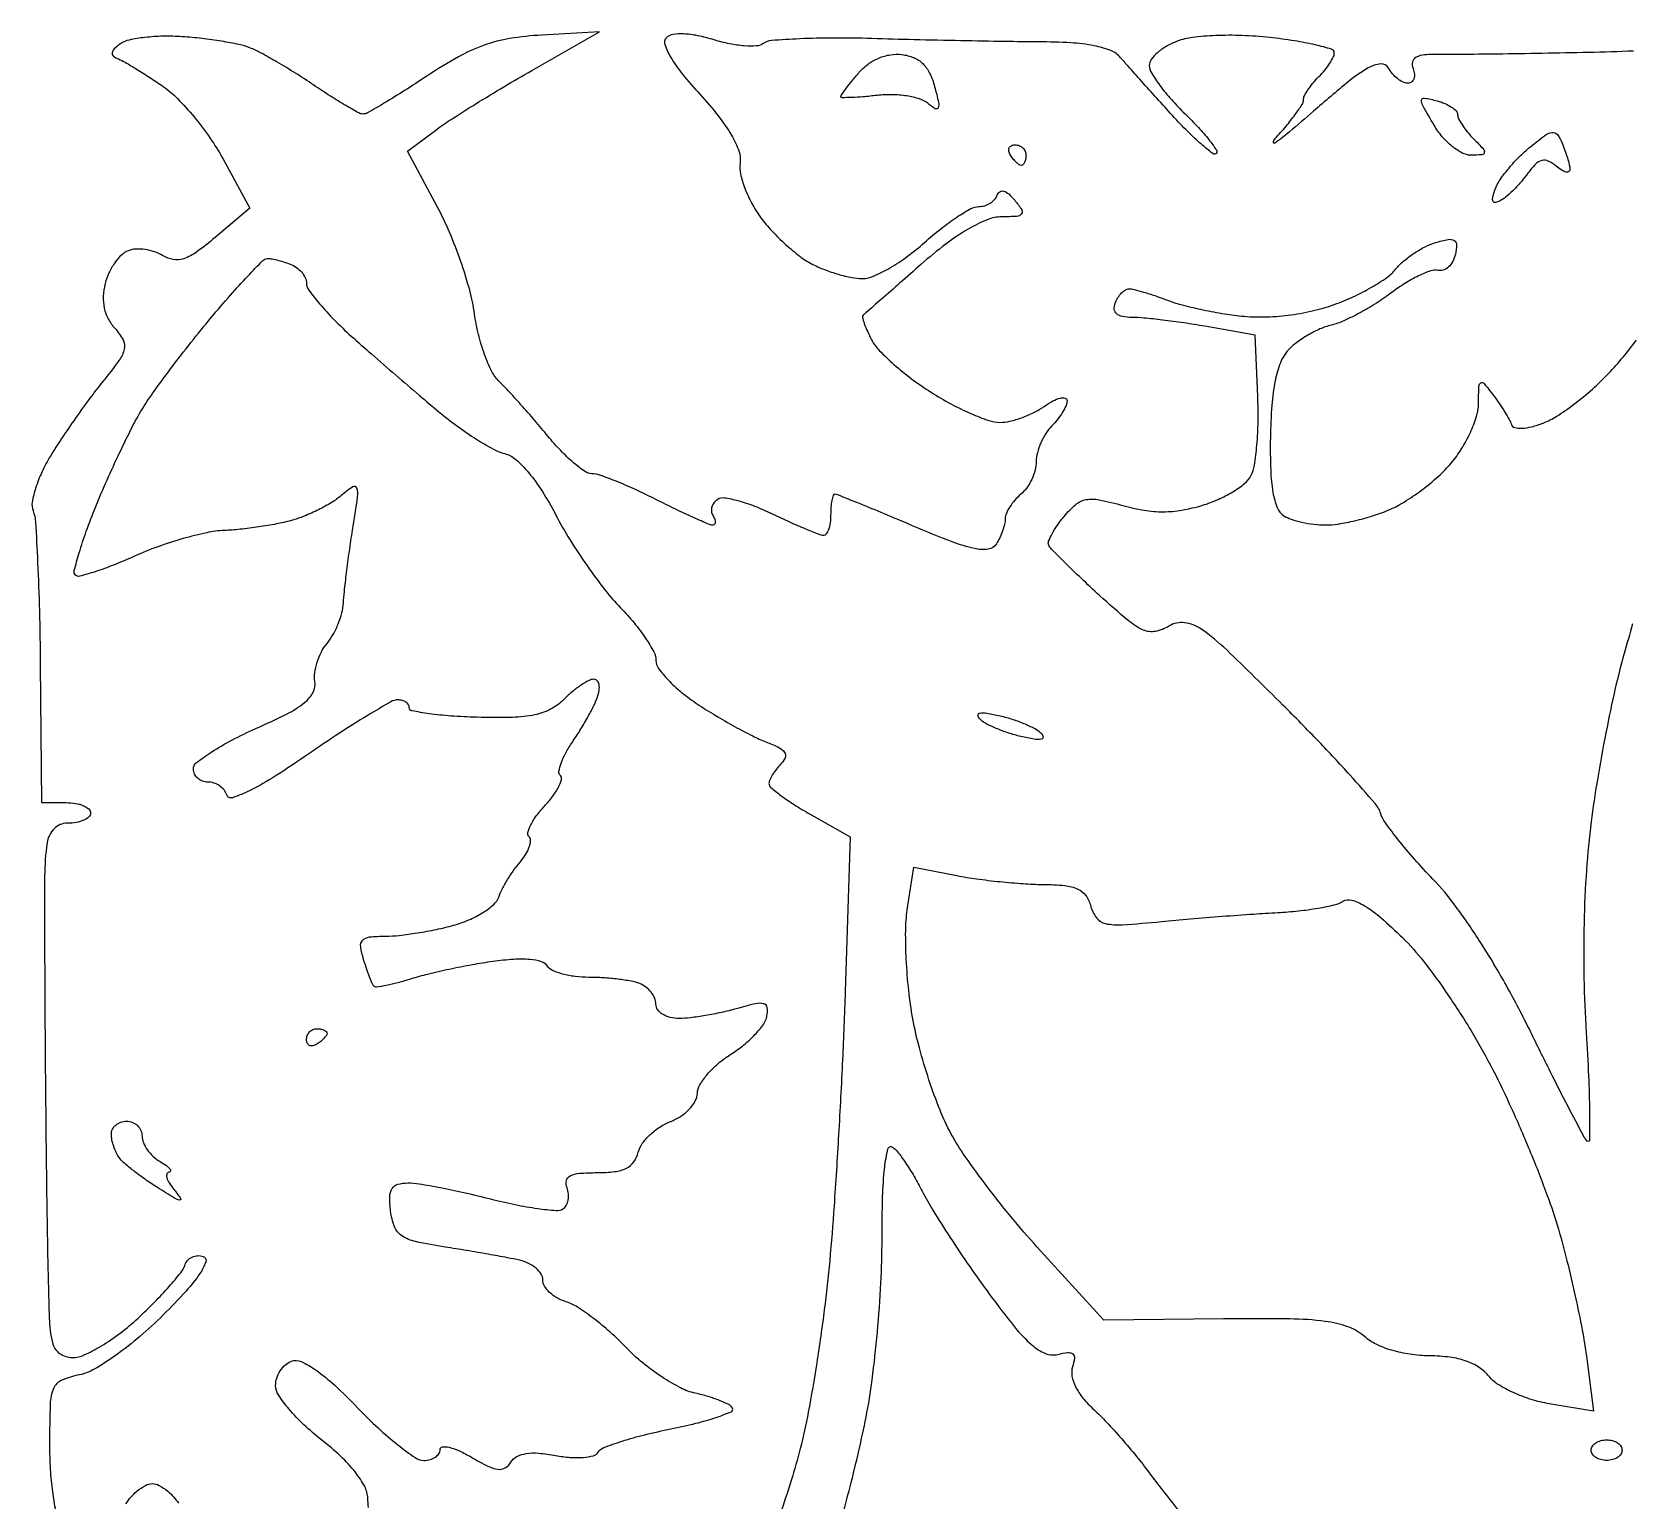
# Model space of a CAD drawing. Extents: x 0 to 102, y 0 to 135.
# Drawn here: x 57.89 to 71.05, y 102.21 to 114.29 of the extents above; entities that cross this region are included whole.
import ezdxf

# ---------------------------------------------------------------- set-up
doc = ezdxf.new("R2010")
doc.units = 0
doc.header["$MEASUREMENT"] = 0

msp = doc.modelspace()

# ---------------------------------------------------------------- linework, layer by layer
for points in [[(71.073312, 114.136695, -0.006631), (70.705186, 114.124168, -0.000928), (70.320732, 114.116902, -0.001062), (69.953224, 114.111419, -0.000957), (69.64142, 114.108027, -0.006069), (69.482849, 114.10853, 0.02164), (69.353977, 114.104925, 0.10254), (69.283298, 114.084937, 0.224402), (69.254854, 114.047469, 0.144558), (69.259251, 113.992131, -0.065434), (69.270327, 113.946017, -0.112765), (69.265641, 113.907006, -0.152046), (69.246294, 113.881338, -0.157051), (69.216055, 113.8716, -0.11263), (69.17675, 113.880567, -0.053708), (69.132467, 113.908081, -0.049358), (69.090326, 113.948286, -0.050058), (69.057106, 113.995792, 0.295174), (68.992865, 114.029773, 0.108903), (68.890507, 113.99761, 0.041773), (68.725586, 113.883591, 0.00745), (68.439552, 113.641052, -0.004434), (68.241263, 113.470848, -0.020042), (68.120831, 113.377307, -0.663039), (68.109174, 113.384464, -0.148951), (68.12415, 113.415739, 0.011814), (68.213259, 113.51761, 0.016038), (68.288459, 113.613911, 0.01294), (68.345553, 113.696472, 0.145805), (68.3568, 113.734222, -0.119286), (68.364814, 113.767337, -0.02743), (68.394077, 113.817309, -0.026834), (68.435125, 113.872642, -0.023378), (68.4837, 113.925986, 0.024708), (68.532273, 113.979612, 0.027776), (68.573323, 114.03579, 0.028657), (68.602459, 114.086888, 0.11574), (68.6106, 114.121587, 0.332123), (68.588538, 114.151137, 0.014032), (68.454388, 114.186836, 0.019356), (68.282673, 114.220452, 0.011982), (68.078816, 114.247238, 0.017131), (67.850898, 114.263774, 0.019504), (67.632071, 114.263591, 0.020745), (67.443916, 114.248255, 0.060201), (67.317416, 114.216888, 0.039918), (67.229549, 114.175187, 0.048267), (67.15525, 114.122215, 0.055493), (67.103956, 114.066499, 0.159642), (67.0878, 114.01719, 0.138445), (67.104801, 113.956968, 0.021779), (67.174407, 113.853865, 0.022781), (67.269744, 113.736677, 0.018133), (67.382633, 113.619028, -0.012701), (67.492842, 113.506642, -0.020976), (67.579324, 113.405674, -0.016335), (67.64079, 113.322016, -0.361177), (67.6382, 113.294, -0.378817), (67.610005, 113.292273, -0.012747), (67.516757, 113.369007, -0.018319), (67.40506, 113.473205, -0.011002), (67.279917, 113.604481, -0.001061), (67.149804, 113.747736, -0.001121), (67.022657, 113.88896, -0.001069), (66.913595, 114.011168, -0.005093), (66.852119, 114.081787, 0.122551), (66.770268, 114.140321, 0.046787), (66.63476, 114.179788, 0.033241), (66.442206, 114.203681, 0.013133), (66.175319, 114.211884, -0.002652), (65.901146, 114.214563, -0.001164), (65.538069, 114.220881, -0.001152), (65.152854, 114.22937, -0.001544), (64.8036, 114.23895, 0.007951), (64.489179, 114.243543, 0.01129), (64.209646, 114.236869, 0.007512), (63.978036, 114.222614, 0.140511), (63.910227, 114.197423, -0.146772), (63.855725, 114.177934, -0.031777), (63.754581, 114.179104, -0.030574), (63.633181, 114.195746, -0.02511), (63.506292, 114.227819, 0.022964), (63.370043, 114.262879, 0.040523), (63.254852, 114.277347, 0.050963), (63.165831, 114.272187, 0.157704), (63.112876, 114.245116, 0.290551), (63.100341, 114.189024, 0.047655), (63.15005, 114.083684, 0.035824), (63.245912, 113.94587, 0.016122), (63.389912, 113.778883, -0.018601), (63.542222, 113.600479, -0.035593), (63.648246, 113.444941, -0.04534), (63.709473, 113.313706, -0.12384), (63.719571, 113.212551, 0.092763), (63.722895, 113.125242, 0.035058), (63.75833, 113.007849, 0.033243), (63.815826, 112.88238, 0.034613), (63.888771, 112.767405, 0.02892), (63.98041, 112.656907, 0.021043), (64.094111, 112.544761, 0.021375), (64.211392, 112.447234, 0.043004), (64.312949, 112.382854, 0.028107), (64.413915, 112.337421, 0.021682), (64.528428, 112.299055, 0.02213), (64.638856, 112.272537, 0.047892), (64.725695, 112.2642, 0.103252), (64.818239, 112.283517, 0.028192), (64.952131, 112.351179, 0.027249), (65.098731, 112.44697, 0.02537), (65.23774, 112.5603, -0.016717), (65.371992, 112.673673, -0.020793), (65.504346, 112.769421, -0.01958), (65.61982, 112.839511, -0.127276), (65.685094, 112.8564, 0.072697), (65.733155, 112.863425, 0.06666), (65.778758, 112.883976, 0.070366), (65.815086, 112.914391, 0.103245), (65.835992, 112.950277, -0.167601), (65.857502, 112.978345, -0.220982), (65.888974, 112.983097, -0.112982), (65.930657, 112.959773, -0.035745), (65.980301, 112.907977, -0.027369), (66.037678, 112.83059, -0.321649), (66.036293, 112.795186, -0.216055), (65.998661, 112.775417, -0.014537), (65.874283, 112.7718, 0.097945), (65.753284, 112.747868, 0.035549), (65.595902, 112.669579, 0.029564), (65.412505, 112.54631, 0.017466), (65.208274, 112.37918, -0.000173), (65.034946, 112.227035, -0.000263), (64.884372, 112.095096, -0.00009), (64.754194, 111.981191, -0.007049), (64.733296, 111.963425, 0.286837), (64.727218, 111.945189, 0.022336), (64.742149, 111.893588, 0.025104), (64.767434, 111.829639, 0.01617), (64.802761, 111.758168, 0.069654), (64.865889, 111.671674, 0.019847), (64.986528, 111.556657, 0.019576), (65.134553, 111.43629, 0.0196), (65.291478, 111.327922, 0.018407), (65.454188, 111.232945, 0.019825), (65.61953, 111.152686, 0.019796), (65.766079, 111.095393, 0.083465), (65.858839, 111.0798, 0.057711), (65.939803, 111.089176, 0.02912), (66.038451, 111.118486, 0.028471), (66.138079, 111.161074, 0.03755), (66.222976, 111.211497, -0.028346), (66.29518, 111.256198, -0.061578), (66.355768, 111.280023, -0.124174), (66.395061, 111.280203, -0.344842), (66.411, 111.25984, -0.103644), (66.402485, 111.219202, -0.032494), (66.373723, 111.163694, -0.030895), (66.332666, 111.104294, -0.029715), (66.2841, 111.049586, 0.055158), (66.235515, 110.988911, 0.038708), (66.194477, 110.911528, 0.039129), (66.166437, 110.830202, 0.063535), (66.1572, 110.757802, -0.065462), (66.147884, 110.686949, -0.044429), (66.119923, 110.610415, -0.044428), (66.07888, 110.540023, -0.065444), (66.0303, 110.4876, 0.039548), (65.981648, 110.440255, 0.037909), (65.940296, 110.385198, 0.040356), (65.911504, 110.330923, 0.09869), (65.902105, 110.286891, -0.055033), (65.896569, 110.242313, -0.025718), (65.880193, 110.186399, -0.025109), (65.856793, 110.128907, -0.032068), (65.829332, 110.078744, -0.223103), (65.762349, 110.036112, -0.085414), (65.649228, 110.040938, -0.039613), (65.46546, 110.096224, -0.007727), (65.144969, 110.226794, 0.001837), (64.907639, 110.326759, 0.00286), (64.702295, 110.410988, 0.000832), (64.523373, 110.482841, 0.09534), (64.498642, 110.4876, 0.323705), (64.4856, 110.478169, 0.030866), (64.475023, 110.437897, 0.030187), (64.467614, 110.383257, 0.018607), (64.4652, 110.3184, -0.032481), (64.460985, 110.253585, -0.049985), (64.448195, 110.198903, -0.064492), (64.429543, 110.161109, -0.250961), (64.40731, 110.1492, -0.093782), (64.369664, 110.156324, -0.005361), (64.259855, 110.20079, -0.008036), (64.129816, 110.257549, -0.005804), (63.986628, 110.324825, 0.020197), (63.841241, 110.388093, 0.026977), (63.704468, 110.43283, 0.026354), (63.590818, 110.456993, 0.179482), (63.535537, 110.445879, 0.087958), (63.505518, 110.419066, 0.094633), (63.487475, 110.384205, 0.100058), (63.484119, 110.346785, 0.111346), (63.495913, 110.312554, -0.045111), (63.511011, 110.28234, -0.098174), (63.51557, 110.256934, -0.176308), (63.509259, 110.240529, -0.216948), (63.49448, 110.2338, -0.103009), (63.460543, 110.240867, -0.00357), (63.33649, 110.295928, -0.006534), (63.190555, 110.364264, -0.004505), (63.027, 110.4453, 0.009679), (62.859201, 110.526287, 0.012068), (62.700199, 110.594672, 0.010379), (62.56516, 110.645698, 0.085337), (62.500588, 110.6568, -0.153355), (62.443447, 110.674748, -0.024252), (62.349167, 110.747493, -0.024985), (62.243208, 110.847323, -0.019524), (62.138226, 110.965542, 0.005354), (62.030415, 111.094104, 0.004806), (61.915966, 111.225083, 0.004822), (61.810999, 111.340641, 0.015058), (61.73733, 111.415533, -0.086618), (61.67668, 111.497938, -0.027899), (61.616562, 111.637831, -0.026877), (61.565857, 111.80388, -0.027107), (61.53343, 111.973941, 0.033203), (61.494236, 112.166694, 0.016722), (61.420761, 112.403862, 0.016529), (61.328128, 112.644893, 0.023539), (61.228979, 112.851705), (60.980858, 113.312311), (61.21558, 113.486205, -0.016009), (61.342142, 113.573837, -0.004534), (61.544588, 113.70204, -0.004563), (61.776035, 113.842774, -0.00481), (62.006001, 113.976768), (62.5617, 114.293436), (62.086737, 114.267569, 0.026597), (61.825051, 114.239305, 0.045675), (61.612769, 114.184635, 0.041909), (61.401914, 114.088668, 0.018779), (61.1418, 113.929751, -0.005027), (60.957724, 113.810216, -0.007435), (60.793719, 113.709436, -0.003817), (60.653559, 113.627594, -0.130959), (60.616806, 113.6178, -0.127204), (60.581469, 113.626938, -0.006028), (60.474065, 113.68817, -0.00958), (60.347628, 113.765579, -0.006717), (60.208143, 113.857357, 0.008407), (60.060338, 113.953895, 0.008289), (59.90868, 114.045877, 0.008193), (59.773238, 114.122034, 0.031232), (59.6853, 114.162727, 0.040177), (59.594716, 114.189822, 0.011803), (59.452001, 114.216786, 0.011771), (59.289423, 114.239628, 0.012388), (59.128692, 114.254339, 0.021439), (58.971564, 114.258051, 0.02364), (58.819779, 114.24794, 0.02392), (58.692106, 114.227124, 0.100197), (58.621092, 114.196328, 0.03183), (58.567903, 114.153967, 0.173748), (58.550844, 114.122029, 0.266902), (58.561438, 114.095129, 0.071636), (58.602595, 114.070961, -0.033961), (58.658011, 114.043792, -0.006779), (58.752719, 113.98737, -0.007141), (58.861339, 113.918491, -0.006603), (58.97085, 113.844752, -0.0472), (59.08894, 113.745256, -0.021217), (59.224893, 113.594522, -0.020782), (59.356087, 113.421907, -0.026568), (59.461356, 113.252203), (59.6853, 112.844306), (59.399588, 112.602557, -0.018125), (59.246109, 112.48196, -0.074296), (59.141465, 112.427291, -0.123857), (59.054605, 112.419745, -0.099941), (58.966644, 112.452756, 0.058577), (58.900291, 112.484093, 0.046029), (58.822834, 112.50241, 0.04738), (58.746504, 112.505888, 0.079479), (58.683828, 112.492674, 0.100671), (58.627896, 112.457054, 0.047473), (58.571959, 112.391735, 0.044401), (58.524415, 112.309569, 0.047513), (58.493394, 112.222114, 0.050217), (58.478068, 112.117567, 0.06498), (58.48625, 112.021061, 0.067975), (58.518294, 111.933301, 0.062514), (58.573408, 111.854561, -0.05893), (58.64071, 111.759857, -0.183265), (58.651272, 111.683591, -0.101889), (58.609431, 111.59187, -0.012127), (58.47258, 111.41382, 0.010581), (58.368309, 111.279023, 0.006249), (58.249292, 111.11397, 0.00625), (58.134524, 110.94612, 0.010652), (58.043418, 110.802702, 0.027154), (57.97304, 110.670863, 0.031817), (57.921467, 110.538849, 0.033495), (57.893132, 110.423982, 0.136155), (57.899951, 110.352993, -0.076678), (57.920179, 110.259625, -0.00338), (57.937998, 109.927102, -0.00565), (57.952054, 109.53103, -0.003999), (57.959252, 109.086141), (57.968547, 107.9496), (58.171274, 107.9496, -0.039832), (58.248898, 107.943406, -0.059092), (58.314449, 107.924749, -0.077718), (58.35905, 107.897375, -0.21974), (58.374, 107.865, -0.210888), (58.35972, 107.832649, -0.081164), (58.317669, 107.805251, -0.061789), (58.255651, 107.786605, -0.042185), (58.182234, 107.7804, 0.202347), (58.072852, 107.734244, 0.158537), (58.01538, 107.617581, 0.035044), (57.995589, 107.347763, 0.001883), (57.99611, 106.49025, 0.000842), (57.999506, 105.929777, 0.000629), (58.005067, 105.311931, 0.000636), (58.011779, 104.729842, 0.001451), (58.018677, 104.29065, 0.003218), (58.033296, 103.706996, 0.048251), (58.059237, 103.505294, 0.183475), (58.11839, 103.416418, 0.157835), (58.22595, 103.382255, 0.106748), (58.321978, 103.40355, 0.027806), (58.462531, 103.477892, 0.026967), (58.616929, 103.582625, 0.024666), (58.764031, 103.706346, 0.010915), (58.899901, 103.838209, 0.013429), (59.020543, 103.967273, 0.011869), (59.115647, 104.079937, 0.089134), (59.148961, 104.140982, -0.101565), (59.171897, 104.180654, -0.098505), (59.208826, 104.2086, -0.09733), (59.254036, 104.2205, -0.096567), (59.300521, 104.21446, -0.418789), (59.322274, 104.170092, -0.065634), (59.273421, 104.073543, -0.035159), (59.15947, 103.92965, -0.011329), (58.971362, 103.732819, -0.019095), (58.779862, 103.555413, -0.022163), (58.584369, 103.40221, -0.023166), (58.407354, 103.287732, -0.082775), (58.281721, 103.240074, 0.052678), (58.135987, 103.194569, 0.191364), (58.068707, 103.127199, 0.09406), (58.040843, 103.002008, 0.007859), (58.0356, 102.668445, 0.014261), (58.041475, 102.462501, 0.018906), (58.05923, 102.275866, 0.016485), (58.084558, 102.124344, 0.147764)], [(71.065199, 109.42164, -0.003928), (70.99655, 109.1763, 0.014737), (70.92388, 108.893141, 0.00702), (70.846312, 108.525076, 0.006952), (70.775951, 108.137888, 0.009811), (70.724854, 107.790968, 0.01467), (70.686208, 107.394954, 0.011123), (70.666269, 106.958929, 0.010772), (70.665405, 106.505462, 0.011083), (70.684177, 106.056668, -0.004786), (70.703649, 105.699059, -0.008688), (70.711685, 105.406338, -0.004465), (70.711952, 105.172378, -0.656829), (70.693163, 105.164419, -0.081213), (70.66195, 105.205727, -0.001491), (70.534551, 105.449223, -0.003639), (70.388619, 105.735249, -0.002419), (70.225248, 106.065269, 0.01343), (70.027406, 106.443729, 0.015138), (69.816858, 106.795918, 0.01636), (69.609461, 107.097895, 0.032389), (69.422459, 107.320234, -0.010286), (69.271448, 107.484471, -0.012496), (69.137097, 107.644658, -0.011103), (69.031118, 107.783861, -0.080467), (68.993302, 107.858691, 0.101753), (68.946863, 107.941687, 0.005051), (68.738917, 108.177325, 0.007975), (68.482961, 108.452569, 0.005667), (68.187665, 108.753235, 0.004001), (67.724928, 109.206516, 0.040306), (67.516201, 109.377563, 0.120217), (67.377338, 109.430888, 0.173101), (67.2499, 109.403, -0.09225), (67.138427, 109.359215, -0.152642), (67.038819, 109.370484, -0.071758), (66.914014, 109.448533, -0.009506), (66.679445, 109.654744, -0.004106), (66.526236, 109.797008, -0.005914), (66.393203, 109.925596, -0.003285), (66.283151, 110.03596, -0.090085), (66.260169, 110.069716, -0.201918), (66.259553, 110.101211, -0.028416), (66.287574, 110.161399, -0.028706), (66.331048, 110.232316, -0.020776), (66.387069, 110.30618, -0.043531), (66.483595, 110.404256, -0.131966), (66.567434, 110.44413, -0.096744), (66.675291, 110.442905, -0.017378), (66.871503, 110.395095, 0.027733), (67.046445, 110.356286, 0.041653), (67.202212, 110.343861, 0.042251), (67.356236, 110.357467, 0.029642), (67.525772, 110.397491, 0.03172), (67.654267, 110.445053, 0.032043), (67.775261, 110.508352, 0.033804), (67.87283, 110.577076, 0.099873), (67.924798, 110.639979, 0.085025), (67.953875, 110.727211, 0.016644), (67.973561, 110.892097, 0.017227), (67.983584, 111.088094, 0.015212), (67.980765, 111.292647), (67.958374, 111.7989), (67.544237, 111.870858, 0.00647), (67.372179, 111.898465, 0.006271), (67.19767, 111.921922, 0.006209), (67.043668, 111.938721, 0.022936), (66.945988, 111.943646, -0.044049), (66.867615, 111.95092, -0.131988), (66.81943, 111.973784, -0.195766), (66.79998, 112.011268, -0.115107), (66.80699, 112.062038, -0.048338), (66.829439, 112.107009, -0.053913), (66.859425, 112.145066, -0.061218), (66.892035, 112.171086, -0.138673), (66.922144, 112.1796, -0.063), (66.962754, 112.174463, -0.009604), (67.041569, 112.152576, -0.010617), (67.134026, 112.122826, -0.009021), (67.230343, 112.087603, 0.027752), (67.348251, 112.049425, 0.011682), (67.510372, 112.010732, 0.011517), (67.686, 111.977339, 0.014716), (67.8492, 111.955101, 0.032339), (68.031696, 111.947551, 0.025135), (68.2299, 111.96216, 0.024889), (68.428085, 111.996915, 0.029522), (68.6106, 112.049872, 0.023258), (68.765652, 112.113232, 0.022157), (68.916746, 112.191652, 0.022734), (69.043826, 112.27284, 0.069699), (69.1182, 112.342565, -0.047031), (69.181183, 112.407198, -0.028979), (69.266023, 112.471211, -0.028919), (69.3581, 112.525239, -0.045321), (69.443226, 112.559459, -0.022951), (69.54871, 112.585917, -0.185158), (69.597087, 112.577797, -0.271979), (69.616895, 112.542151, -0.04756), (69.607402, 112.462719, -0.068674), (69.586194, 112.404823, -0.085195), (69.551145, 112.359499, -0.100187), (69.508085, 112.33352, -0.14091), (69.463565, 112.330704, 0.139301), (69.403985, 112.327123, 0.028156), (69.305065, 112.286098, 0.027712), (69.191789, 112.2235, 0.022841), (69.078302, 112.144867, -0.021885), (68.956976, 112.06046, -0.017762), (68.820121, 111.98054, -0.018118), (68.688518, 111.915861, -0.043694), (68.586089, 111.880405, 0.042365), (68.492973, 111.84845, 0.028194), (68.392385, 111.797147, 0.028399), (68.299742, 111.735814, 0.048452), (68.231164, 111.673396, 0.090816), (68.167906, 111.571239, 0.043116), (68.123919, 111.422271, 0.032183), (68.096286, 111.221226, 0.014342), (68.084637, 110.95403, 0.012036), (68.08709, 110.686837, 0.034379), (68.106004, 110.50203, 0.051099), (68.140735, 110.377901, 0.159197), (68.195349, 110.31182, 0.060601), (68.256602, 110.282735, 0.025317), (68.344805, 110.258168, 0.024597), (68.442961, 110.241133, 0.029215), (68.536818, 110.235095, 0.041222), (68.642929, 110.243236, 0.018252), (68.780871, 110.270548, 0.01792), (68.925714, 110.310293, 0.023039), (69.055444, 110.357605, 0.038983), (69.184995, 110.424018, 0.022582), (69.329813, 110.522412, 0.022471), (69.466967, 110.634893, 0.034883), (69.573375, 110.744796, 0.036486), (69.658399, 110.862253, 0.031001), (69.730688, 110.997246, 0.032175), (69.781067, 111.128954, 0.072404), (69.797691, 111.234341, -0.006603), (69.801321, 111.378935, -0.2666), (69.817483, 111.404749, -0.358019), (69.843525, 111.399544, -0.009486), (69.92154, 111.300453, -0.011706), (69.969826, 111.233465, -0.011841), (70.014734, 111.164542, -0.011705), (70.050954, 111.102778, -0.046339), (70.068658, 111.062525, 0.255004), (70.09547, 111.037563, 0.074224), (70.153571, 111.031608, 0.051848), (70.234537, 111.043816, 0.027525), (70.331288, 111.074625, 0.051972), (70.442851, 111.130898, 0.019507), (70.586545, 111.231336, 0.019078), (70.7357, 111.353737, 0.021983), (70.867904, 111.481753, 0.014498), (70.987606, 111.615904, 0.014521), (71.099267, 111.756698, 0.014494)], [(60.662078, 102.1484, -0.038735), (60.654997, 102.222943, 0.118572), (60.629916, 102.319828, 0.045054), (60.55296, 102.437438, 0.036949), (60.433372, 102.567539, 0.022282), (60.274297, 102.704007, -0.022899), (60.129774, 102.828301, -0.028308), (60.00769, 102.957235, -0.028778), (59.919965, 103.074087, -0.147668), (59.8968, 103.150812, -0.078433), (59.906505, 103.212298, -0.065229), (59.934932, 103.272158, -0.066707), (59.976984, 103.321394, -0.091332), (60.026612, 103.351724, -0.20313), (60.106936, 103.34896, -0.044452), (60.229314, 103.278231, -0.033713), (60.383656, 103.153345, -0.014685), (60.571742, 102.968369, 0.014673), (60.740415, 102.802475, 0.019491), (60.903738, 102.662443, 0.017115), (61.045413, 102.557933, 0.151478), (61.11873, 102.5352, 0.066094), (61.169064, 102.541883, 0.083289), (61.211722, 102.561456, 0.099259), (61.240253, 102.590497, 0.145686), (61.2504, 102.624583, -0.384155), (61.270432, 102.646808, -0.085833), (61.326005, 102.643049, -0.049287), (61.408987, 102.613949, -0.024452), (61.507778, 102.561929, 0.017214), (61.644225, 102.48754, 0.085162), (61.727634, 102.462213, 0.16585), (61.786137, 102.474305, 0.12177), (61.833822, 102.520998, -0.133144), (61.883057, 102.567094, -0.08496), (61.957994, 102.591781, -0.058786), (62.062259, 102.595046, -0.024831), (62.201256, 102.576054, 0.026896), (62.321338, 102.560151, 0.038606), (62.428613, 102.560075, 0.044023), (62.511902, 102.573896, 0.19356), (62.551234, 102.602866, -0.165294), (62.596941, 102.640559, -0.012988), (62.74796, 102.6933, -0.016566), (62.935924, 102.746718, -0.011889), (63.149026, 102.79437, 0.011783), (63.355879, 102.840578, 0.020885), (63.523542, 102.889718, 0.017702), (63.646848, 102.936451, 0.460649), (63.656434, 102.966398, 0.138301), (63.625882, 102.994427, 0.021835), (63.550865, 103.028273, 0.022821), (63.456473, 103.061084, 0.018178), (63.352063, 103.088029, -0.065215), (63.22896, 103.132471, -0.026645), (63.075208, 103.222551, -0.025811), (62.918185, 103.338212, -0.029967), (62.781983, 103.464181, 0.019553), (62.651284, 103.590208, 0.019372), (62.510744, 103.706049, 0.019652), (62.380159, 103.797575, 0.067899), (62.28675, 103.841144, -0.053665), (62.213949, 103.872618, -0.059668), (62.152315, 103.917982, -0.068056), (62.110414, 103.969671, -0.137176), (62.0964, 104.019789, 0.141989), (62.082218, 104.068722, 0.07506), (62.040485, 104.116882, 0.064845), (61.978844, 104.157041, 0.056482), (61.90605, 104.182388, 0.009074), (61.805219, 104.203257, 0.002561), (61.647359, 104.232115, 0.00258), (61.468608, 104.262897, 0.002722), (61.2927, 104.291272, -0.014277), (61.049103, 104.336363, -0.093274), (60.934886, 104.38433, -0.156328), (60.87465, 104.459271, -0.062981), (60.842931, 104.588271, -0.031047), (60.836654, 104.706075, -0.135729), (60.855663, 104.772521, -0.187629), (60.901931, 104.807795, -0.070227), (60.984148, 104.8194, -0.040333), (61.079563, 104.811691, -0.007386), (61.253937, 104.780678, -0.007897), (61.457369, 104.738044, -0.007105), (61.666683, 104.687579, 0.011965), (61.869666, 104.640722, 0.016561), (62.053815, 104.609147, 0.013115), (62.20592, 104.592276, 0.160818), (62.262021, 104.605688, 0.127143), (62.289288, 104.634131, 0.081008), (62.305079, 104.677433, 0.072211), (62.307325, 104.728601, 0.066624), (62.295154, 104.779809, -0.145902), (62.29067, 104.838199, -0.226987), (62.321039, 104.877368, -0.097823), (62.397696, 104.89857, -0.018705), (62.542782, 104.904, 0.028476), (62.688831, 104.912324, 0.086804), (62.783756, 104.940346, 0.123126), (62.844509, 104.992064, 0.091444), (62.882046, 105.072181, -0.090018), (62.914836, 105.142683, -0.048468), (62.977641, 105.215495, -0.046144), (63.058412, 105.279482, -0.053658), (63.145713, 105.323887, 0.054833), (63.229973, 105.366994, 0.056672), (63.301824, 105.426982, 0.062847), (63.351309, 105.493949, 0.122903), (63.368659, 105.557556, -0.129023), (63.388508, 105.62702, -0.043136), (63.450493, 105.71363, -0.039552), (63.538821, 105.801771, -0.035948), (63.642668, 105.878032, 0.030095), (63.74831, 105.953725, 0.031891), (63.84195, 106.040203, 0.033675), (63.912151, 106.124562, 0.109555), (63.940872, 106.190914, 0.082499), (63.942703, 106.262364, 0.306503), (63.914067, 106.294118, 0.119046), (63.846402, 106.294468, 0.011875), (63.688571, 106.253232, -0.015414), (63.567479, 106.222509, -0.012202), (63.434915, 106.196568, -0.012384), (63.310643, 106.178539, -0.029836), (63.217909, 106.173, -0.058332), (63.144059, 106.181645, -0.080166), (63.082412, 106.207206, -0.099755), (63.041556, 106.245413, -0.156265), (63.027, 106.290849, 0.100912), (63.017032, 106.339738, 0.066819), (62.987691, 106.389164, 0.063449), (62.94434, 106.431614, 0.070559), (62.893181, 106.460049, 0.046237), (62.822717, 106.479854, 0.01484), (62.715191, 106.496316, 0.014663), (62.593792, 106.507627, 0.015898), (62.475174, 106.5114, -0.030149), (62.362182, 106.518219, -0.036148), (62.257635, 106.538632, -0.039105), (62.17453, 106.568335, -0.150059), (62.13369, 106.604106, 0.186359), (62.085664, 106.64052, 0.049136), (61.989121, 106.658292, 0.037581), (61.855083, 106.659462, 0.018237), (61.684547, 106.641858, 0.010258), (61.514009, 106.614362, 0.007446), (61.325374, 106.577054, 0.007527), (61.14731, 106.536261, 0.016299), (61.012082, 106.49842, -0.011463), (60.90265, 106.466654, -0.017472), (60.806222, 106.444618, -0.012253), (60.727224, 106.431447, -0.252184), (60.705341, 106.439518, -0.081418), (60.69224, 106.460374, -0.007767), (60.669705, 106.516326, -0.009746), (60.645025, 106.584391, -0.007536), (60.620709, 106.65945, -0.038389), (60.59699, 106.764786, -0.229012), (60.613462, 106.817011, -0.181761), (60.668144, 106.843792, -0.023465), (60.800549, 106.850272, 0.027117), (60.914602, 106.856688, 0.012157), (61.06345, 106.876865, 0.011994), (61.220133, 106.905867, 0.015964), (61.360827, 106.94014, 0.034037), (61.487746, 106.984881, 0.037648), (61.603017, 107.045218, 0.040786), (61.69191, 107.111266, 0.1283), (61.733236, 107.172318, -0.035119), (61.761625, 107.237626, -0.017109), (61.806378, 107.3168, -0.016879), (61.858777, 107.396353, -0.02338), (61.91134, 107.463669, 0.038764), (61.956049, 107.524704, 0.055506), (61.984831, 107.585238, 0.070531), (61.994788, 107.636431, 0.212273), (61.982308, 107.668892, -0.265887), (61.972795, 107.703853, -0.053446), (61.996465, 107.766566, -0.043539), (62.043525, 107.842519, -0.028123), (62.11006, 107.92184, 0.026902), (62.176779, 108.000987, 0.041876), (62.224366, 108.076403, 0.050667), (62.249031, 108.138525, 0.271948), (62.240233, 108.172367, -0.242806), (62.229031, 108.207458, -0.044248), (62.246855, 108.275603, -0.038852), (62.284302, 108.359026, -0.026418), (62.338933, 108.44765, 0.01295), (62.401402, 108.543135, 0.010919), (62.462632, 108.647256, 0.011065), (62.514334, 108.744741, 0.029828), (62.545278, 108.81675, 0.047953), (62.559786, 108.873471, 0.086455), (62.558929, 108.92131, 0.133935), (62.543492, 108.95273, 0.21519), (62.516745, 108.9648, 0.120671), (62.474732, 108.954511, 0.02694), (62.4107, 108.916629, 0.026463), (62.339608, 108.863587, 0.022873), (62.270814, 108.800814, -0.074051), (62.160589, 108.719163, -0.071624), (62.030111, 108.672017, -0.04569), (61.846304, 108.651268, -0.012219), (61.551714, 108.652252, -0.010804), (61.338888, 108.662771, -0.017765), (61.159665, 108.681934, -0.011973), (61.018062, 108.705657, -0.359616), (60.9966, 108.731638, 0.142305), (60.989514, 108.756029, 0.099694), (60.969597, 108.776811, 0.084454), (60.939813, 108.790812, 0.067827), (60.904676, 108.7956, 0.131368), (60.845024, 108.779652, 0.005339), (60.651313, 108.665331, 0.009019), (60.423711, 108.522041, 0.006238), (60.171249, 108.35213, -0.0095), (59.892806, 108.16736, -0.025769), (59.68672, 108.050636, -0.033118), (59.542565, 107.990096, -0.417038), (59.494723, 108.01373, 0.093471), (59.472357, 108.053889, 0.070151), (59.434782, 108.087936, 0.068561), (59.388282, 108.110927, 0.080746), (59.33985, 108.1188, -0.08798), (59.294089, 108.126915, -0.094641), (59.255206, 108.150209, -0.100055), (59.229195, 108.184933, -0.111319), (59.22, 108.225723, -0.231635), (59.246177, 108.279195, -0.020965), (59.370891, 108.367927, -0.023808), (59.536874, 108.464924, -0.016275), (59.733671, 108.559674, 0.012271), (59.991164, 108.681117, 0.051956), (60.134606, 108.772868, 0.100623), (60.20514, 108.857061, 0.167695), (60.220126, 108.947355, -0.075701), (60.218913, 109.020008, -0.043384), (60.23818, 109.105718, -0.04217), (60.27325, 109.190522, -0.054162), (60.319805, 109.260867, 0.045115), (60.368999, 109.332362, 0.031085), (60.411823, 109.420931, 0.031427), (60.442575, 109.512083, 0.054191), (60.454864, 109.591113, -0.015611), (60.462239, 109.686443, -0.003961), (60.480263, 109.840649, -0.004036), (60.503679, 110.016543, -0.004073), (60.529864, 110.1915, 0.003714), (60.571535, 110.468572, 0.114288), (60.565599, 110.53763, 0.494784), (60.53232, 110.549348, 0.031968), (60.437099, 110.477813, -0.040726), (60.357836, 110.420407, -0.020609), (60.249829, 110.360812, -0.020324), (60.132549, 110.308108, -0.028456), (60.0237, 110.271456, -0.019547), (59.905226, 110.243864, -0.010544), (59.757474, 110.218708, -0.010486), (59.605642, 110.199385, -0.016223), (59.4738, 110.189721, 0.042812), (59.32954, 110.171404, 0.016773), (59.134766, 110.12262, 0.016458), (58.926476, 110.05547, 0.019709), (58.735441, 109.978236, -0.011239), (58.562758, 109.904996, -0.017358), (58.410156, 109.850337, -0.011916), (58.284357, 109.813425, -0.267888), (58.249132, 109.822868, -0.26526), (58.239218, 109.859136, -0.009081), (58.279977, 110.006454, -0.014887), (58.338343, 110.183856, -0.009584), (58.415995, 110.385983, -0.007889), (58.509072, 110.605071, -0.006641), (58.614355, 110.834153, -0.006709), (58.716052, 111.040713, -0.018395), (58.795086, 111.182773, -0.019002), (58.88667, 111.321805, -0.00616), (59.032335, 111.520416, -0.006131), (59.199835, 111.737407, -0.006856), (59.366581, 111.942196, -0.005987), (59.525238, 112.12714, -0.009071), (59.668031, 112.283791, -0.00446), (59.791713, 112.412311, -0.179844), (59.826431, 112.428646, -0.065088), (59.856747, 112.427248, -0.015998), (59.905665, 112.416919, -0.016109), (59.961401, 112.401356, -0.015476), (60.016781, 112.382049, -0.063101), (60.067947, 112.354596, -0.061051), (60.111291, 112.314986, -0.066116), (60.140681, 112.26977, -0.111543), (60.1506, 112.22586, 0.15969), (60.169661, 112.1677, 0.017133), (60.258677, 112.054804, 0.019704), (60.377609, 111.924901, 0.014637), (60.518521, 111.790761, 0.002934), (60.685291, 111.642819, 0.001806), (60.88325, 111.470535, 0.001811), (61.080247, 111.301576, 0.003241), (61.243496, 111.1644, 0.015666), (61.393528, 111.047716, 0.016165), (61.549041, 110.941926, 0.016096), (61.689327, 110.859194, 0.063961), (61.782252, 110.82284, -0.120009), (61.873001, 110.77513, -0.038559), (61.979765, 110.665205, -0.032763), (62.092752, 110.509662, -0.020754), (62.204385, 110.31524, 0.019064), (62.317665, 110.1164, 0.013306), (62.459698, 109.900827, 0.013446), (62.607158, 109.701142, 0.026985), (62.735908, 109.553433, -0.020398), (62.847347, 109.428932, -0.024338), (62.941492, 109.302654, -0.024173), (63.009331, 109.190407, -0.124461), (63.027, 109.120525, 0.15859), (63.048391, 109.054781, 0.032765), (63.127337, 108.960024, 0.031417), (63.237805, 108.857556, 0.025113), (63.368574, 108.761242, 0.010994), (63.515631, 108.668507, 0.009289), (63.675053, 108.576794, 0.009399), (63.823589, 108.498579, 0.025646), (63.93225, 108.450756, -0.024142), (64.038373, 108.40443, -0.129711), (64.085452, 108.363317, -0.24947), (64.090108, 108.319561, -0.100951), (64.055976, 108.267936, 0.028689), (64.018326, 108.225698, 0.030308), (63.986498, 108.180167, 0.031802), (63.96415, 108.137853, 0.105972), (63.9576, 108.107293, 0.220406), (63.972966, 108.074128, 0.015178), (64.055856, 108.008094, 0.019374), (64.163933, 107.933583, 0.013206), (64.29209, 107.857033), (64.626579, 107.669039), (64.584865, 106.392269, -0.003599), (64.562642, 105.835002, -0.002618), (64.530217, 105.215506, -0.002645), (64.493269, 104.628099, -0.005803), (64.457407, 104.179176, -0.009064), (64.413107, 103.776028, -0.007019), (64.350758, 103.338701, -0.007104), (64.281018, 102.932089, -0.016926), (64.21475, 102.632825, -0.012527), (64.140188, 102.370387, -0.009469), (64.045718, 102.086085, -0.00959)], [(64.553312, 102.049335, 0.005732), (64.625223, 102.318819, 0.00567), (64.696732, 102.613627, 0.006911), (64.756706, 102.891183, 0.0182), (64.80719, 103.198947, 0.009159), (64.849574, 103.590319, 0.009082), (64.878655, 103.996971, 0.013308), (64.8882, 104.355526, -0.007153), (64.893207, 104.705482, -0.020986), (64.910203, 104.945904, -0.027209), (64.935962, 105.09876, -0.515226), (64.974009, 105.114753, -0.091558), (65.016557, 105.0762, -0.015122), (65.081341, 104.985792, -0.016175), (65.1517, 104.873362, -0.013671), (65.218897, 104.75021, 0.02008), (65.306522, 104.5944, 0.006613), (65.447441, 104.372444, 0.006574), (65.610426, 104.130101, 0.007403), (65.773532, 103.901637, 0.010572), (65.979649, 103.633833, 0.043376), (66.121244, 103.485986, 0.080296), (66.233575, 103.415552, 0.165379), (66.33582, 103.408176, -0.033709), (66.417747, 103.423795, -0.210555), (66.457646, 103.411712, -0.250879), (66.471459, 103.376108, -0.046484), (66.45599, 103.305074, 0.123947), (66.451417, 103.22983, 0.070063), (66.48084, 103.142749, 0.055955), (66.542166, 103.04864, 0.034453), (66.63318, 102.952535, -0.018334), (66.735369, 102.851367, -0.008836), (66.859093, 102.714796, -0.008749), (66.983229, 102.567689, -0.012402), (67.088039, 102.432256, 0.006958), (67.19557, 102.290136, 0.004013), (67.328738, 102.121934, 0.004009)], [(58.665077, 102.178324, -0.038942), (58.706144, 102.233884, -0.040949), (58.7547, 102.2814, -0.045289), (58.82474, 102.329544, -0.128626), (58.8816, 102.344418, -0.128626), (58.93846, 102.329544, -0.045289), (59.0085, 102.2814, -0.035853), (59.057059, 102.234838, -0.036562), (59.098123, 102.182106, -0.039119)]]:
    msp.add_lwpolyline(points, format="xyb")
for points in [[(65.051811, 114.107578, -0.069207), (65.148824, 114.082132, -0.094914), (65.223927, 114.0325, -0.086404), (65.280108, 113.954661, -0.048395), (65.320918, 113.84494, -0.008565), (65.353653, 113.712461, -0.154528), (65.350139, 113.66944, -0.462897), (65.326407, 113.661691, -0.035331), (65.264222, 113.706282, 0.099327), (65.197679, 113.74218, 0.035669), (65.092227, 113.766361, 0.033688), (64.969667, 113.777019, 0.033917), (64.847065, 113.77108, -0.00758), (64.733075, 113.759521, -0.012767), (64.637122, 113.753721, -0.006441), (64.558603, 113.751997, -0.416872), (64.5498, 113.760721, -0.156565), (64.554797, 113.776286, -0.005303), (64.59329, 113.828879, -0.009541), (64.64112, 113.890316, -0.006458), (64.69785, 113.958561, -0.057908), (64.772867, 114.028263, -0.058697), (64.861543, 114.078534, -0.060423), (64.956953, 114.10574, -0.068959)], [(69.456477, 113.726945, -0.035701), (69.521295, 113.704949, -0.047495), (69.576061, 113.675495, -0.056151), (69.614058, 113.643455, -0.19182), (69.6258, 113.613976, 0.118623), (69.634221, 113.578979, 0.027662), (69.664852, 113.526411, 0.027011), (69.707855, 113.468281, 0.023623), (69.758743, 113.412343, -0.010503), (69.836727, 113.331012, -0.234783), (69.845558, 113.30055, -0.342387), (69.82568, 113.282689, -0.018065), (69.734683, 113.2794, -0.121676), (69.664122, 113.296829, -0.049699), (69.581129, 113.351637, -0.045282), (69.499611, 113.43123, -0.043346), (69.432417, 113.525312, -0.004943), (69.338648, 113.687695, -0.15947), (69.329806, 113.731879, -0.429214), (69.353111, 113.749273, -0.021522)], [(70.487004, 113.37787, -0.012979), (70.509453, 113.318561, -0.012099), (70.529363, 113.25677, -0.012175), (70.544379, 113.201029, -0.039625), (70.550454, 113.163291, -0.265209), (70.541733, 113.144675, -0.211281), (70.519615, 113.140243, -0.086182), (70.48259, 113.155488, -0.032559), (70.437122, 113.188474, 0.063292), (70.372309, 113.229681, 0.173022), (70.319056, 113.234875, 0.139697), (70.267048, 113.204889, 0.036408), (70.204472, 113.130205, -0.02149), (70.153384, 113.065401, -0.017696), (70.093624, 113.000731, -0.018056), (70.034437, 112.945223, -0.044589), (69.986319, 112.910278, -0.056747), (69.941047, 112.889754, -0.357101), (69.9191, 112.898361, -0.192182), (69.914833, 112.930657, -0.023652), (69.935971, 113.000056, -0.062395), (69.971909, 113.071229, -0.023145), (70.038907, 113.161496, -0.022511), (70.121912, 113.254286, -0.025242), (70.209952, 113.33557, -0.011791), (70.340777, 113.439527, -0.124733), (70.403084, 113.465848, -0.274082), (70.446706, 113.448247, -0.066208)], [(65.983007, 113.364, -0.093332), (66.017207, 113.35756, -0.09642), (66.046282, 113.339149, -0.099167), (66.065742, 113.31168, -0.105053), (66.0726, 113.2794, -0.042167), (66.069864, 113.247011, -0.061769), (66.061641, 113.219651, -0.081139), (66.049559, 113.201099, -0.210953), (66.035293, 113.1948, -0.151918), (66.017465, 113.200345, -0.038439), (65.993586, 113.219651, -0.035638), (65.968457, 113.247017, -0.029505), (65.9457, 113.2794, -0.082592), (65.932459, 113.311726, -0.161196), (65.935091, 113.339149, -0.182303), (65.952979, 113.357377, -0.108972)], [(65.8611, 108.663764, -0.021661), (65.964468, 108.634877, -0.021509), (66.065197, 108.597096, -0.021955), (66.150166, 108.556496, -0.074072), (66.1995, 108.519955, -0.174734), (66.213788, 108.489559, -0.398048), (66.1995, 108.471307, -0.080884), (66.140533, 108.472042, -0.013828), (66.0303, 108.494564, -0.021661), (65.926932, 108.523451, -0.021509), (65.826202, 108.561232, -0.021955), (65.741234, 108.601831, -0.074072), (65.6919, 108.638373, -0.174734), (65.677612, 108.668769, -0.398048), (65.6919, 108.687021, -0.080884), (65.750867, 108.686286, -0.013828)], [(65.504937, 107.349105, 0.013796), (65.666658, 107.322409, 0.008371), (65.859197, 107.299337, 0.008385), (66.051155, 107.282835, 0.014614), (66.210783, 107.276484, -0.020531), (66.393576, 107.267045, -0.084062), (66.500519, 107.238553, -0.133486), (66.56573, 107.184346, -0.089263), (66.606755, 107.095789, 0.102328), (66.653929, 107.000509, 0.175597), (66.728166, 106.95402, 0.070081), (66.865066, 106.944161, 0.007268), (67.187672, 106.970862, -0.002935), (67.423233, 106.992415, -0.002041), (67.689509, 107.014108, -0.002058), (67.945246, 107.032834, -0.004252), (68.1453, 107.044947, 0.013859), (68.315578, 107.058544, 0.015823), (68.477426, 107.081194, 0.015095), (68.612753, 107.10875, 0.081221), (68.681941, 107.137444, -0.214057), (68.754998, 107.147255, -0.064939), (68.8596, 107.100798, -0.041862), (68.995978, 107.001085, -0.015228), (69.172075, 106.83852, -0.033653), (69.344925, 106.644439, -0.015134), (69.546088, 106.36857, -0.014687), (69.745684, 106.057456, -0.017049), (69.916433, 105.75, -0.012052), (70.069831, 105.431427, -0.008616), (70.226596, 105.068177, -0.008707), (70.364065, 104.716643, -0.018395), (70.455732, 104.4387, -0.009463), (70.525654, 104.178849, -0.00688), (70.59396, 103.88735, -0.006954), (70.651138, 103.608875, -0.015113), (70.685558, 103.393364), (70.743949, 102.940228), (70.380607, 103.001614, -0.033676), (70.231759, 103.037204, -0.031137), (70.084958, 103.093178, -0.032587), (69.960627, 103.159764, -0.083519), (69.884369, 103.227119, 0.076771), (69.802948, 103.301002, 0.063), (69.697484, 103.352969, 0.051484), (69.563069, 103.384315, 0.028116), (69.394006, 103.396172, -0.032315), (69.234909, 103.408672, -0.03648), (69.085229, 103.441506, -0.039797), (68.955999, 103.491395, -0.066718), (68.858854, 103.55521, 0.092872), (68.721323, 103.635651, 0.055053), (68.535924, 103.679849, 0.028301), (68.243585, 103.699597, 0.005092), (67.697772, 103.699967), (66.714374, 103.69062), (66.192018, 104.261282, -0.01215), (65.976298, 104.508767, -0.010269), (65.760077, 104.780514, -0.010399), (65.573124, 105.036515, -0.028251), (65.455101, 105.227522, -0.029282), (65.365761, 105.418062, -0.014765), (65.274629, 105.667436, -0.014611), (65.195371, 105.931472, -0.021017), (65.142027, 106.169608, -0.017599), (65.108161, 106.404565, -0.01422), (65.087912, 106.658675, -0.014458), (65.082686, 106.894435, -0.03554), (65.096144, 107.067079), (65.148775, 107.418042)], [(60.2352, 106.0884, -0.042167), (60.267589, 106.085664, -0.061769), (60.294949, 106.077441, -0.081139), (60.313501, 106.065359, -0.210953), (60.3198, 106.051093, -0.151918), (60.314255, 106.033265, -0.038439), (60.294949, 106.009386, -0.035638), (60.267583, 105.984257, -0.029505), (60.2352, 105.9615, -0.082592), (60.202874, 105.948259, -0.161196), (60.175451, 105.950891, -0.182303), (60.157223, 105.968779, -0.108972), (60.1506, 105.998807, -0.093332), (60.15704, 106.033007, -0.09642), (60.175451, 106.062082, -0.099167), (60.20292, 106.081542, -0.105053)], [(58.6701, 105.327, -0.095649), (58.718536, 105.317649, -0.097084), (58.759723, 105.290958, -0.098701), (58.787297, 105.251123, -0.102534), (58.797, 105.204304, 0.100292), (58.807796, 105.15102, 0.054217), (58.84049, 105.092319, 0.050884), (58.888422, 105.037466, 0.055942), (58.94505, 104.995376, -0.021199), (58.997209, 104.961959, -0.065665), (59.027929, 104.93372, -0.247496), (59.031664, 104.916289, -0.326345), (59.019291, 104.906573, 0.316718), (59.001629, 104.893193, 0.149681), (59.001271, 104.863139, 0.069835), (59.022168, 104.816928, 0.030612), (59.061591, 104.762325, -0.019194), (59.114812, 104.692049, -0.654844), (59.106663, 104.678751, -0.103034), (59.06486, 104.69372, -0.003932), (58.9239, 104.781521, -0.01196), (58.822178, 104.849461, -0.012896), (58.726396, 104.920561, -0.01249), (58.647522, 104.98557, -0.058496), (58.607945, 105.028946, -0.046601), (58.584037, 105.069786, -0.029459), (58.563668, 105.121139, -0.02948), (58.5495, 105.174451, -0.047176), (58.544495, 105.22125, -0.119708), (58.55377, 105.261581, -0.102025), (58.580857, 105.295936, -0.093279), (58.621732, 105.319002, -0.082121)], [(70.8525, 102.7044, -0.064853), (70.901014, 102.698081, -0.082425), (70.942123, 102.679549, -0.098894), (70.969623, 102.652063, -0.148195), (70.9794, 102.6198, -0.148195), (70.969623, 102.587537, -0.098894), (70.942123, 102.560051, -0.082425), (70.901014, 102.541519, -0.064853), (70.8525, 102.5352, -0.064853), (70.803986, 102.541519, -0.082425), (70.762877, 102.560051, -0.098894), (70.735377, 102.587537, -0.148195), (70.7256, 102.6198, -0.148195), (70.735377, 102.652063, -0.098894), (70.762877, 102.679549, -0.082425), (70.803986, 102.698081, -0.064853)]]:
    msp.add_lwpolyline(points, format="xyb", close=True)

doc.saveas('drawing.dxf')
